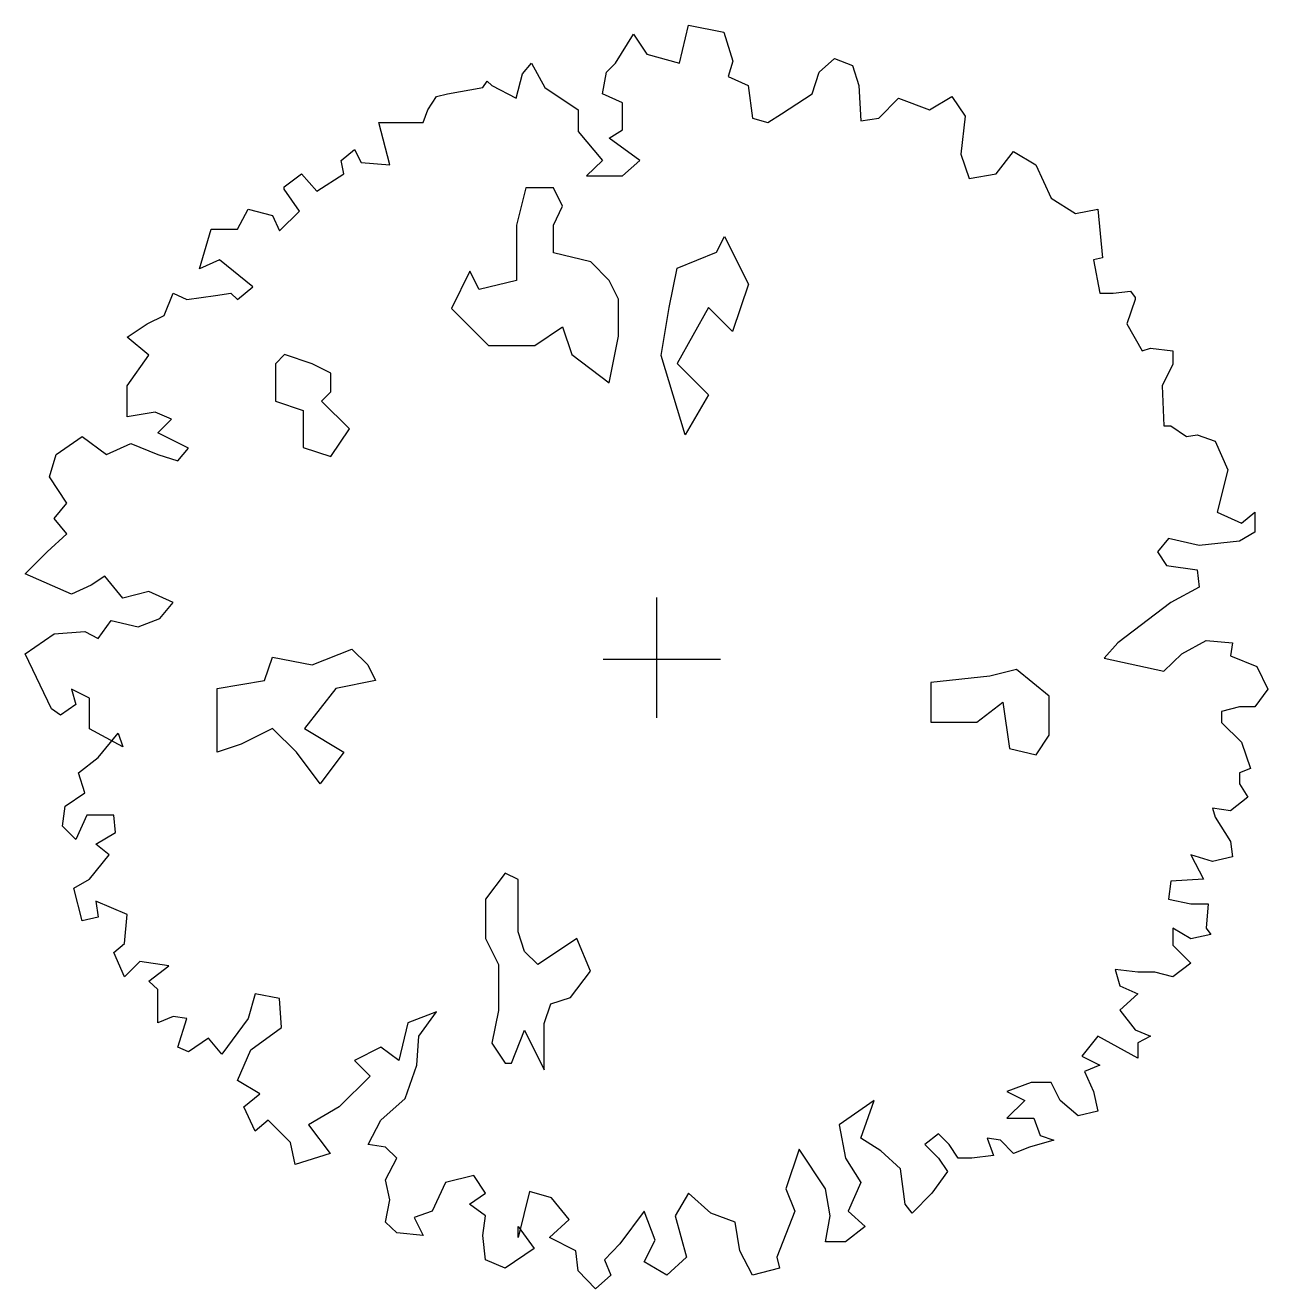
# Model space of a CAD drawing. Header units: millimetres. Extents: x 300.78 to 303.64, y 2554.05 to 2556.95.
import ezdxf

# ---------------------------------------------------------------- set-up
doc = ezdxf.new("R2010")
doc.units = ezdxf.units.MM
doc.header["$LTSCALE"] = 10
doc.layers.add('Vegetais', color=94, linetype='Continuous')

msp = doc.modelspace()

# ---------------------------------------------------------------- linework, layer by layer
at = {"layer": 'Vegetais'}
for p, q in [((302.2337, 2555.6357), (302.2337, 2555.359)), ((302.1116, 2555.4938), (302.3813, 2555.4938))]:
    msp.add_line(p, q, dxfattribs=at)
for points in [[(302.206, 2554.2261), (302.15, 2554.1511), (302.1147, 2554.1143), (302.1294, 2554.079), (302.0941, 2554.0481), (302.0543, 2554.0893), (302.0484, 2554.1349), (301.9881, 2554.1658), (302.0337, 2554.207), (301.9925, 2554.257), (301.9424, 2554.2717), (301.9159, 2554.1658), (301.9159, 2554.1908), (301.9528, 2554.1408), (301.8865, 2554.0952), (301.8409, 2554.1143), (301.835, 2554.1702), (301.8409, 2554.2158), (301.8041, 2554.2423), (301.8409, 2554.2673), (301.8144, 2554.3085), (301.7496, 2554.2923), (301.7187, 2554.2261), (301.6775, 2554.2114), (301.6981, 2554.1702), (301.6377, 2554.1761), (301.6112, 2554.2011), (301.6215, 2554.2526), (301.6112, 2554.2982), (301.6377, 2554.3483), (301.6112, 2554.3733), (301.5715, 2554.3792), (301.6009, 2554.4351), (301.6569, 2554.4851), (301.6834, 2554.5616), (301.6878, 2554.6278), (301.729, 2554.6838), (301.6627, 2554.6587), (301.6421, 2554.5719), (301.6009, 2554.6028), (301.5406, 2554.5719), (301.5759, 2554.5366), (301.5052, 2554.466), (301.4346, 2554.4248), (301.4846, 2554.3586), (301.4037, 2554.3335), (301.3934, 2554.3836), (301.3418, 2554.4351), (301.3124, 2554.4101), (301.2859, 2554.466), (301.3227, 2554.4954), (301.2712, 2554.5263), (301.3021, 2554.5969), (301.3727, 2554.6484), (301.3683, 2554.7147), (301.3124, 2554.725), (301.2962, 2554.669), (301.2358, 2554.5866), (301.2049, 2554.6234), (301.1593, 2554.5925), (301.1343, 2554.6028), (301.1549, 2554.669), (301.124, 2554.6735), (301.0886, 2554.6587), (301.0886, 2554.6941), (301.0886, 2554.7353), (301.068, 2554.7544), (301.1137, 2554.7897), (301.0474, 2554.8), (301.0121, 2554.7647), (300.9871, 2554.8206), (301.0121, 2554.8412), (301.018, 2554.9074), (300.9458, 2554.9383), (300.9517, 2554.9015), (300.9149, 2554.8927), (300.8958, 2554.9678), (300.9311, 2554.9884), (300.9767, 2555.0443), (300.9458, 2555.0693), (300.9915, 2555.0958), (300.9871, 2555.1355), (300.9252, 2555.1355), (300.9002, 2555.0796), (300.8693, 2555.1105), (300.8752, 2555.1561), (300.9208, 2555.187), (300.9061, 2555.2326), (300.9517, 2555.2679), (300.9974, 2555.3239), (301.0077, 2555.293), (300.9311, 2555.3342), (300.9311, 2555.4048), (300.8899, 2555.4254), (300.9002, 2555.3901), (300.8649, 2555.3651), (300.8443, 2555.3798), (300.7839, 2555.5063), (300.8501, 2555.5519), (300.9208, 2555.5578), (300.9517, 2555.5416), (300.9812, 2555.5828), (301.043, 2555.5681), (301.093, 2555.5873), (301.124, 2555.624), (301.068, 2555.6491), (301.0077, 2555.6343), (300.9664, 2555.6844), (300.9355, 2555.6638), (300.8899, 2555.6432), (300.7839, 2555.6903), (300.834, 2555.7403), (300.8796, 2555.7815), (300.8501, 2555.8168), (300.8796, 2555.8521), (300.8398, 2555.9125), (300.8546, 2555.964), (300.9149, 2556.0052), (300.9709, 2555.964), (301.0268, 2555.989), (301.0886, 2555.964), (301.1343, 2555.9492), (301.1593, 2555.9787), (301.0886, 2556.014), (301.1195, 2556.0449), (301.0827, 2556.0611), (301.018, 2556.0508), (301.018, 2556.1214), (301.068, 2556.192), (301.018, 2556.2332), (301.0636, 2556.2641), (301.1033, 2556.2833), (301.124, 2556.3348), (301.1549, 2556.3201), (301.2211, 2556.3289), (301.2564, 2556.3348), (301.2712, 2556.3201), (301.3065, 2556.3495), (301.2299, 2556.4113), (301.1843, 2556.3907), (301.2108, 2556.4819), (301.2712, 2556.4819), (301.2962, 2556.5275), (301.3521, 2556.5128), (301.3683, 2556.4775), (301.414, 2556.5231), (301.3786, 2556.5732), (301.3786, 2556.579), (301.4184, 2556.6085), (301.4537, 2556.5687), (301.5155, 2556.6085), (301.5096, 2556.6394), (301.5406, 2556.6644), (301.5553, 2556.635), (301.6215, 2556.6291), (301.5965, 2556.7262), (301.6466, 2556.7262), (301.6981, 2556.7262), (301.7084, 2556.7556), (301.729, 2556.7865), (301.754, 2556.7924), (301.835, 2556.8071), (301.8453, 2556.8218), (301.8556, 2556.8115), (301.9115, 2556.7821), (301.9263, 2556.838), (301.9469, 2556.863), (301.9778, 2556.8071), (302.0543, 2556.7556), (302.0543, 2556.7056), (302.1103, 2556.6394), (302.0735, 2556.6041), (302.1559, 2556.6041), (302.1956, 2556.6394), (302.125, 2556.6909), (302.1559, 2556.71), (302.1559, 2556.7718), (302.1103, 2556.7924), (302.1191, 2556.8424), (302.1397, 2556.863), (302.1809, 2556.9293), (302.2118, 2556.8836), (302.2869, 2556.863), (302.3075, 2556.9499), (302.3885, 2556.9337), (302.4091, 2556.8675), (302.3988, 2556.8321), (302.4444, 2556.8115), (302.4547, 2556.7365), (302.4901, 2556.7262), (302.521, 2556.7468), (302.5916, 2556.7924), (302.6078, 2556.8424), (302.6432, 2556.8733), (302.6844, 2556.8572), (302.6991, 2556.8115), (302.7035, 2556.7306), (302.7447, 2556.7365), (302.7904, 2556.7821), (302.861, 2556.7556), (302.9126, 2556.7865), (302.9435, 2556.7409), (302.9332, 2556.6541), (302.9523, 2556.5982), (303.0141, 2556.6085), (303.0539, 2556.66), (303.1054, 2556.6291), (303.1407, 2556.5526), (303.1967, 2556.5172), (303.2482, 2556.5275), (303.2585, 2556.4157), (303.2379, 2556.4113), (303.2526, 2556.3348), (303.2835, 2556.3348), (303.3233, 2556.3392), (303.3336, 2556.3245), (303.3336, 2556.3201), (303.3144, 2556.2641), (303.3498, 2556.2023), (303.3689, 2556.2082), (303.4204, 2556.2023), (303.4204, 2556.1714), (303.3954, 2556.1214), (303.3998, 2556.0302), (303.416, 2556.0302), (303.4514, 2556.0052), (303.4764, 2556.0096), (303.5176, 2555.9949), (303.547, 2555.9286), (303.522, 2555.8315), (303.578, 2555.8065), (303.6089, 2555.8315), (303.6089, 2555.7859), (303.5735, 2555.7653), (303.4808, 2555.755), (303.4101, 2555.7712), (303.3851, 2555.7403), (303.4057, 2555.7094), (303.4764, 2555.6991), (303.4808, 2555.6594), (303.416, 2555.624), (303.2938, 2555.5313), (303.2629, 2555.496), (303.3998, 2555.4666), (303.441, 2555.5063), (303.497, 2555.5372), (303.5573, 2555.5313), (303.5529, 2555.5019)], [(303.5529, 2555.5019), (303.6133, 2555.4769), (303.6383, 2555.4254), (303.6089, 2555.3842), (303.5735, 2555.3842), (303.5323, 2555.3739), (303.5323, 2555.3489), (303.578, 2555.3033), (303.5986, 2555.2429), (303.5735, 2555.2326), (303.5735, 2555.2076), (303.5927, 2555.1767), (303.5529, 2555.1458), (303.5117, 2555.1517), (303.5176, 2555.1311), (303.5529, 2555.0752), (303.5573, 2555.0399), (303.5117, 2555.0296), (303.4617, 2555.0443), (303.4911, 2554.9884), (303.416, 2554.9839), (303.4101, 2554.9427), (303.4617, 2554.9324), (303.5014, 2554.9324), (303.497, 2554.8765), (303.5073, 2554.8618), (303.4617, 2554.8515), (303.4204, 2554.8765), (303.4204, 2554.8368), (303.4617, 2554.7956), (303.4204, 2554.7647), (303.3792, 2554.775), (303.3395, 2554.775), (303.2879, 2554.7809), (303.2983, 2554.7441), (303.3395, 2554.725), (303.2983, 2554.6882), (303.3336, 2554.6426), (303.3689, 2554.6278), (303.3395, 2554.6131), (303.3395, 2554.5778), (303.2938, 2554.6028), (303.2482, 2554.6278), (303.2114, 2554.5822), (303.2526, 2554.5616), (303.2173, 2554.5469), (303.2379, 2554.5013), (303.2482, 2554.4557), (303.2026, 2554.4454), (303.1613, 2554.4807), (303.1407, 2554.5219), (303.0951, 2554.5219), (303.0392, 2554.5013), (303.0804, 2554.4807), (303.0392, 2554.4395), (303.101, 2554.4395), (303.1157, 2554.3998), (303.1466, 2554.3895), (303.0907, 2554.3733), (303.0539, 2554.3586), (303.0244, 2554.3895), (302.9935, 2554.3939), (303.0082, 2554.3541), (302.9582, 2554.3483), (302.9273, 2554.3483), (302.9067, 2554.3792), (302.8816, 2554.4042), (302.8507, 2554.3792), (302.8816, 2554.3483), (302.9023, 2554.3174), (302.8669, 2554.2673), (302.8213, 2554.2217), (302.8051, 2554.2423), (302.7948, 2554.3232), (302.7492, 2554.3644), (302.7035, 2554.3939), (302.7344, 2554.4807), (302.6535, 2554.4248), (302.6682, 2554.3483), (302.7035, 2554.2923), (302.6741, 2554.2261), (302.7138, 2554.1908), (302.6682, 2554.1555), (302.6226, 2554.1555), (302.6329, 2554.2158), (302.6226, 2554.2776), (302.5622, 2554.3689), (302.5313, 2554.2776), (302.5519, 2554.2261), (302.5107, 2554.1202), (302.5166, 2554.0952), (302.4547, 2554.079), (302.4253, 2554.1349), (302.415, 2554.2011), (302.3591, 2554.2217), (302.3075, 2554.2673), (302.2766, 2554.2158), (302.3031, 2554.1202), (302.2575, 2554.079), (302.206, 2554.1099), (302.231, 2554.1599), (302.206, 2554.2261)]]:
    msp.add_lwpolyline(points, dxfattribs=at)
for points in [[(302.1254, 2556.3639), (302.083, 2556.4063), (301.9973, 2556.4275), (301.9973, 2556.4911), (302.0185, 2556.5344), (301.9973, 2556.5768), (301.9337, 2556.5768), (301.9125, 2556.4911), (301.9125, 2556.3639), (301.8268, 2556.3427), (301.8056, 2556.3851), (301.7632, 2556.2994), (301.848, 2556.2146), (301.9549, 2556.2146), (302.0185, 2556.257), (302.0397, 2556.1934), (302.1254, 2556.1289), (302.1466, 2556.2358), (302.1466, 2556.3206)], [(302.2815, 2556.3919), (302.372, 2556.4285), (302.3903, 2556.4651), (302.4452, 2556.3552), (302.4086, 2556.2464), (302.3537, 2556.3013), (302.2815, 2556.1732), (302.3537, 2556.1009), (302.2998, 2556.0094), (302.2449, 2556.1915), (302.2632, 2556.3013)], [(301.4646, 2556.0865), (301.4858, 2556.1077), (301.4858, 2556.151), (301.4434, 2556.1722), (301.3798, 2556.1934), (301.3586, 2556.1722), (301.3586, 2556.0865), (301.4222, 2556.0653), (301.4222, 2555.9805), (301.4858, 2555.9593), (301.5291, 2556.0229)], [(301.3519, 2555.4989), (301.4434, 2555.4806), (301.5339, 2555.5172), (301.5706, 2555.4806), (301.5889, 2555.4449), (301.4973, 2555.4266), (301.4251, 2555.3351), (301.5156, 2555.2802), (301.4617, 2555.208), (301.4068, 2555.2802), (301.3519, 2555.3351), (301.2796, 2555.2985), (301.2247, 2555.2802), (301.2247, 2555.4266), (301.3336, 2555.4449)], [(303.1359, 2555.4093), (303.0608, 2555.47), (303.0001, 2555.4546), (302.8643, 2555.4401), (302.8643, 2555.3496), (302.9702, 2555.3496), (303.03, 2555.3949), (303.0454, 2555.2889), (303.1061, 2555.2744), (303.1359, 2555.3197)], [(301.9761, 2554.551), (301.9761, 2554.5963), (301.9761, 2554.657), (301.9915, 2554.7022), (302.0368, 2554.7167), (302.0821, 2554.7774), (302.0512, 2554.8525), (302.0069, 2554.8227), (301.9617, 2554.7928), (301.9308, 2554.8227), (301.9164, 2554.8679), (301.9164, 2554.9883), (301.8865, 2555.0028), (301.8412, 2554.9431), (301.8412, 2554.8525), (301.8711, 2554.7928), (301.8711, 2554.7167), (301.8711, 2554.6868), (301.8557, 2554.6117), (301.8865, 2554.5664), (301.901, 2554.5664), (301.9308, 2554.6416)]]:
    msp.add_lwpolyline(points, close=True, dxfattribs=at)

doc.saveas('drawing.dxf')
